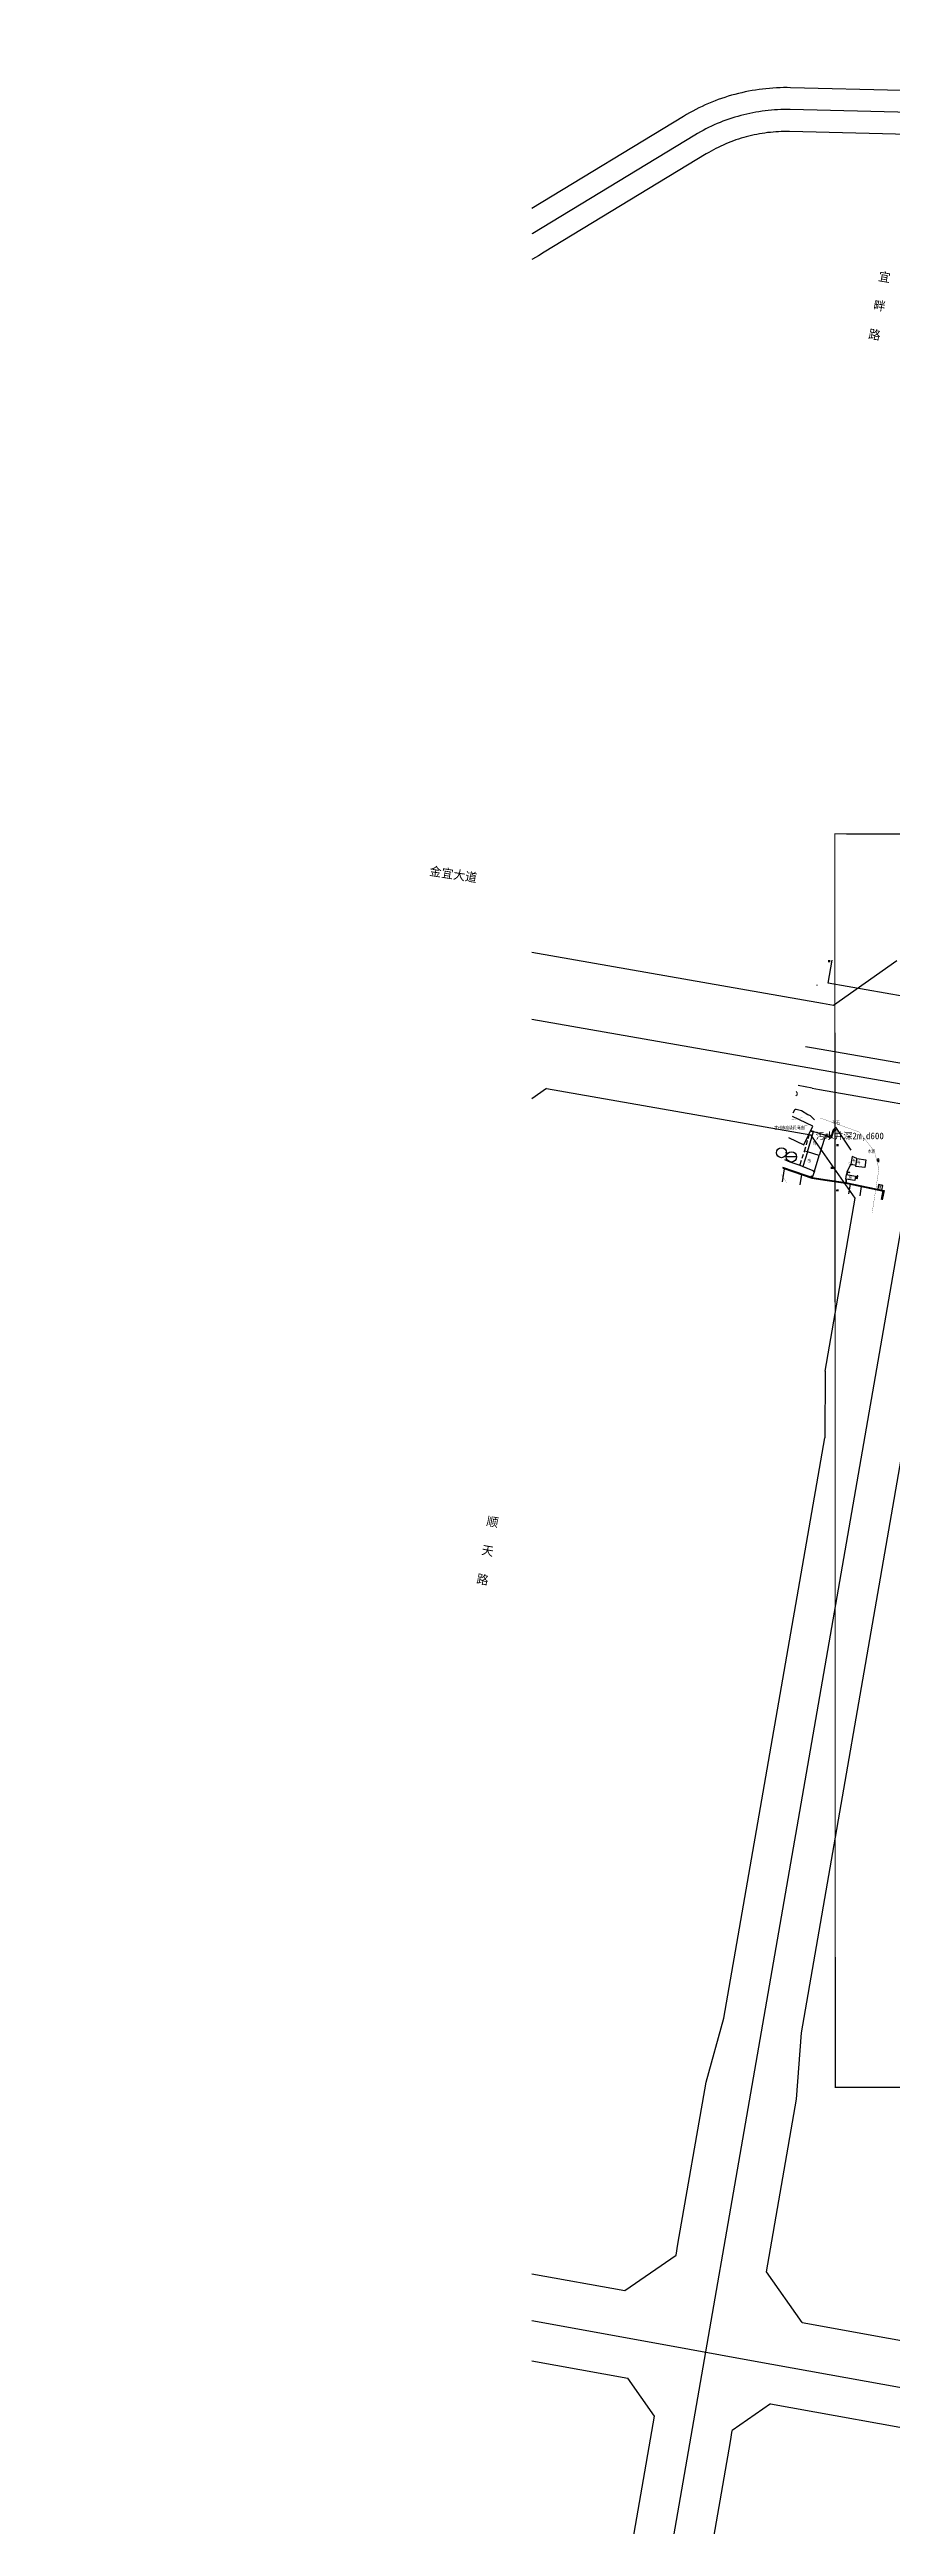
# Model space of a CAD drawing. Extents: x 529262 to 576451, y 2694391 to 2717535.
# Drawn here: x 561412 to 561796, y 2710448 to 2711577 of the extents above; entities that cross this region are included whole.
import ezdxf
from ezdxf.enums import TextEntityAlignment as Align
from ezdxf.xclip import XClip

# ---------------------------------------------------------------- set-up
doc = ezdxf.new("R2010")
doc.units = 0
doc.header["$XCLIPFRAME"] = 0
doc.linetypes.add('X5', pattern=[3, 2, -1])
for name, color, linetype in [('DGX', 8, 'Continuous'), ('DLDW', 8, 'Continuous'), ('DLSS', 4, 'Continuous'), ('DMTZ', 8, 'Continuous'), ('JMD', 8, 'Continuous'), ('PP-COM', 7, 'Continuous'), ('RD-中线', 40, 'Continuous'), ('RD-红线', 7, 'Continuous'), ('RD-路名', 7, 'Continuous'), ('ZBTZ', 8, 'Continuous'), ('ZJ', 7, 'Continuous')]:
    doc.layers.add(name, color=color, linetype=linetype)
doc.layers.add('SXSS', color=5, linetype='Continuous', lineweight=0)
doc.layers.add('现状管道深度（物探资料）', color=2, linetype='Continuous', plot=False)
doc.styles.add('HZ', font='rs.shx', dxfattribs={"width": 0.8, "bigfont": 'hztxt.shx'})
doc.styles.get("Standard").update_dxf_attribs({"font": '', "height": 2.5, "bigfont": 'smfs.shx'})
doc.styles.add('宋体', font='', dxfattribs={"width": 0.75})
doc.styles.add('黑体', font='simhei.ttf')
doc.styles.get('Standard').set_extended_font_data('FangSong_GB2312')
doc.styles.get('宋体').set_extended_font_data('SimSun')
doc.linetypes.add('10422', pattern='A,0.75,[150,AAA.SHX,S=0.5,R=0,X=0,Y=0.5],1.5,[177,AAA.SHX,S=1,R=0,X=0,Y=0.4],0.75', length=3)
doc.linetypes.add('1161', pattern='A,0,[149,AAA.SHX,S=0.15,R=0,X=0,Y=0],-1.6', length=1.6)

# ---------------------------------------------------------------- blocks, each defined once
blk = doc.blocks.new('A$C19FD0107')
at = {"layer": 'RD-中线', "color": 8, "linetype": 'Continuous', "flags": 128}
blk.add_lwpolyline([(-9389, 15551.5), (-9194.6, 16668.9, -0.000112), (-9194.5, 16669.4), (-9183.3, 16734, -0.000221), (-9183.1, 16734.8), (-9059.2, 17441.8)], format="xyb", dxfattribs=at)
at = {"layer": 'RD-中线', "color": 8}
blk.add_lwpolyline([(-9122.2, 17154.2, 0.051063), (-9138.4, 17156.3), (-9248.7, 17159, 0.143281), (-9292.1, 17147.4), (-9366, 17102.6, -0.029164), (-9386.6, 17091.7), (-9682.2, 16956.7, -0.1024), (-9761.2, 16938.6), (-9874.8, 16936.3, -0.164523), (-10119.2, 17013.5), (-10262.5, 17118.3, 0.129979), (-10319.6, 17140.7)], format="xyb", dxfattribs=at)
blk.add_lwpolyline([(-9929.4, 16843.1), (-8702.8, 16628.3)], dxfattribs=at)
at = {"layer": 'RD-中线', "color": 8, "linetype": 'Continuous'}
blk.add_lwpolyline([(-10449.8, 16346.7), (-9310.4, 16141.2, 0.000025), (-9310.4, 16141.2), (-9264.7, 16132.9, -0.000026), (-9264.6, 16132.9), (-8548, 16003.7)], format="xyb", dxfattribs=at)
at = {"layer": 'RD-红线', "color": 8}
for points in [[(-9147.3, 17166.5), (-9248.5, 17169, 0.143281), (-9297.3, 17155.9), (-9371.2, 17111.1, -0.029164), (-9390.8, 17100.8), (-9686.3, 16965.8, -0.1024), (-9761.4, 16948.6), (-9875, 16946.3, -0.164523), (-10113.3, 17021.6), (-10256.5, 17126.4, 0.129979), (-10318.4, 17150.7)], [(-9147.3, 17166.5), (-9248.5, 17169, 0.143281), (-9297.3, 17155.9), (-9371.2, 17111.1, -0.029164), (-9390.8, 17100.8), (-9686.3, 16965.8, -0.1024), (-9761.4, 16948.6), (-9875, 16946.3, -0.164523), (-10113.3, 17021.6), (-10210.4, 17092.7)], [(-9158.3, 17146.8), (-9249, 17149, 0.143281), (-9286.9, 17138.8), (-9360.8, 17094, -0.029164), (-9382.4, 17082.6), (-9482.2, 17037)], [(-9229, 16750.9), (-9200.1, 16771.2, 0.414143)], [(-9359.7, 16712.9), (-9382.9, 16696.5, 0.416052)], [(-9219, 16662.9), (-9239.3, 16691.8, 0.413896)], [(-9324, 16165), (-9300.7, 16181.2, 0.416051)], [(-9310.5, 16107.8), (-9322.6, 16125.1, 0.412378)], [(-9257.6, 16113.4), (-9275.1, 16101.2, 0.416053)]]:
    blk.add_lwpolyline(points, format="xyb", dxfattribs=at)
for points in [[(-9924.3, 16872.6), (-9234, 16751.8), (-9229, 16750.9)], [(-9359.7, 16712.9), (-9239.3, 16691.8)], [(-9232.7, 16584), (-9232.9, 16553.6)], [(-9300.7, 16181.2), (-9299.9, 16186.2), (-9287, 16260), (-9278.9, 16289.1)], [(-9245.8, 16252.3), (-9243.6, 16282.4)], [(-9259.5, 16173.5), (-9245.8, 16252.3)], [(-9402.7, 16179.2), (-9324, 16165)], [(-9243.3, 16150.4), (-9259.5, 16173.5)]]:
    blk.add_lwpolyline(points, dxfattribs=at)
at = {"layer": 'RD-红线', "color": 8, "linetype": 'Continuous', "flags": 128}
for points in [[(-9232.7, 16584), (-9219, 16662.9)], [(-9278.9, 16289.1), (-9232.9, 16553.6)], [(-9243.6, 16282.4), (-9197.5, 16547.4)], [(-9623.5, 16179.4), (-9322.6, 16125.1)], [(-9243.3, 16150.4), (-9164.6, 16136.2)], [(-9257.6, 16113.4), (-8941.1, 16056.3)], [(-9376.7, 15727), (-9310.5, 16107.8)], [(-9341.3, 15720.5), (-9275.9, 16096.2), (-9275.1, 16101.2)]]:
    blk.add_lwpolyline(points, dxfattribs=at)
blk = doc.blocks.new('gc121')
at = {"color": 8}
for p, q in [((-0.5, -1), (-0.5, 1)), ((0.5, -1), (0.5, 1))]:
    blk.add_line(p, q, dxfattribs=at)
blk = doc.blocks.new('gc119')
at = {"color": 8}
for p, q in [((-1, 0), (1, 0)), ((-0.5, 1), (-0.5, 0)), ((0.5, 1), (0.5, 0))]:
    blk.add_line(p, q, dxfattribs=at)
blk = doc.blocks.new('gc143')
for p, q in [((0, 0), (0, 3)), ((1, 0), (0, 0))]:
    blk.add_line(p, q)
for centre, start, end in [((0.225, 2), 102.680383, 257.319617), ((-0.225, 2), 282.680383, 77.319617)]:
    blk.add_arc(centre, 1.025, start, end)

msp = doc.modelspace()

# ---------------------------------------------------------------- linework, layer by layer
at = {"const_width": 0.5}
msp.add_lwpolyline([(561921.778, 2711219.288), (561769.676, 2711219.489), (561769.882, 2710648.234), (562301.527, 2710648.389), (562301.432, 2710720.66), (562546.62, 2710719.562), (562546.718, 2711158.506), (561922.133, 2711156.158), (561921.778, 2711219.288)], dxfattribs=at)
at = {"layer": 'DGX', "color": 252, "linetype": 'Continuous', "const_width": 0.075, "elevation": 142, "flags": 128}
for points in [[(561754.791, 2711090.295), (561753.968, 2711089.995), (561753.216, 2711089.74), (561752.533, 2711089.531), (561751.921, 2711089.368), (561751.379, 2711089.25), (561750.908, 2711089.177), (561750.506, 2711089.15), (561750.176, 2711089.169), (561750.021, 2711089.2)], [(561747.795, 2711060.566), (561747.494, 2711060.979), (561746.816, 2711061.956), (561746.142, 2711062.976), (561745.491, 2711063.973), (561745.365, 2711064.162)]]:
    msp.add_lwpolyline(points, dxfattribs=at)
at = {"layer": 'DGX', "color": 252, "linetype": 'Continuous', "const_width": 0.075, "flags": 128}
msp.add_lwpolyline([(561777.603, 2711069.367), (561777.736, 2711069.213), (561777.834, 2711069.075), (561777.895, 2711068.955), (561777.921, 2711068.852), (561777.912, 2711068.767), (561777.866, 2711068.698), (561777.786, 2711068.647), (561777.669, 2711068.613), (561777.542, 2711068.589), (561777.43, 2711068.569), (561777.332, 2711068.552), (561777.249, 2711068.54), (561777.181, 2711068.53), (561777.127, 2711068.525), (561777.088, 2711068.523), (561777.064, 2711068.525), (561777.037, 2711068.535), (561776.99, 2711068.558), (561776.924, 2711068.594), (561776.837, 2711068.643), (561776.731, 2711068.705), (561776.605, 2711068.781), (561776.459, 2711068.869), (561776.293, 2711068.97), (561776.139, 2711069.076), (561776.029, 2711069.178), (561775.963, 2711069.276), (561775.941, 2711069.37), (561775.964, 2711069.461), (561776.03, 2711069.548), (561776.14, 2711069.631), (561776.295, 2711069.71), (561776.47, 2711069.772), (561776.641, 2711069.804), (561776.81, 2711069.807), (561776.975, 2711069.779), (561777.137, 2711069.721), (561777.296, 2711069.633), (561777.451, 2711069.515)], close=True, dxfattribs=at)
at = {"layer": 'DLDW', "color": 252, "linetype": 'Continuous'}
for p, q in [((561747.625, 2711074.22), (561747.235, 2711074.22)), ((561752.201, 2711072.295, -853.787), (561747.516, 2711072.295, -853.787))]:
    msp.add_line(p, q, dxfattribs=at)
at = {"layer": 'DLDW', "color": 252, "linetype": 'Continuous', "flags": 128}
for points in [[(561774.599, 2711062.155), (561774.939, 2711064.227), (561779.036, 2711063.535), (561778.695, 2711061.513)], [(561791.091, 2711057.19), (561791.453, 2711059.264), (561789.507, 2711059.687), (561789.23, 2711057.58)]]:
    msp.add_lwpolyline(points, close=True, dxfattribs=at)
at = {"layer": 'DLDW', "color": 252, "linetype": 'Continuous'}
for centre, radius in [((561745.348, 2711074.22, -851.803), 2.277), ((561749.859, 2711072.295, -853.787), 2.343)]:
    msp.add_circle(centre, radius, dxfattribs=at)
at = {"layer": 'DLSS', "color": 8, "linetype": 'Continuous', "flags": 128}
for points, elevation in [([(561878.879, 2711100.962), (561872.924, 2711102.001), (561853.989, 2711105.35), (561839.861, 2711107.822), (561813.745, 2711112.606), (561801.879, 2711114.525), (561759.04, 2711122.017), (561756.217, 2711122.516)], -0.427), ([(561759.269, 2711103.674), (561762.687, 2711103.058), (561832.346, 2711090.882), (561876.294, 2711083.2)], 141.203)]:
    msp.add_lwpolyline(points, dxfattribs=dict(at, elevation=elevation))
at = {"layer": 'DLSS', "linetype": 'Continuous', "const_width": 0.1, "flags": 128}
msp.add_lwpolyline([(561763.094, 2711089.979), (561780.804, 2711083.627), (561787.767, 2711074.704), (561789.735, 2711066.689), (561786.657, 2711046.841)], dxfattribs=at)
at = {"layer": 'DLSS', "linetype": 'Continuous', "flags": 128}
msp.add_lwpolyline([(561769.948, 2711085.79), (561776.905, 2711075.336)], dxfattribs=at)
at = {"layer": 'DMTZ', "linetype": '10422', "flags": 128}
for points in [[(561750.602, 2711092.323), (561751.558, 2711094.078), (561752.04, 2711094.097), (561754.47, 2711093.382), (561757.422, 2711091.546), (561758.477, 2711091.225), (561760.453, 2711089.204)], [(561777.019, 2711069.017), (561775.143, 2711065.47)]]:
    msp.add_lwpolyline(points, dxfattribs=at)
at = {"layer": 'JMD', "linetype": 'Continuous'}
for p, q in [((561761.476, 2711150.726), (561761.428, 2711150.481)), ((561766.418, 2711081.758), (561766.329, 2711081.525)), ((561747.27, 2711066.682), (561747.366, 2711066.966)), ((561752.008, 2711065.085), (561752.104, 2711065.369)), ((561756.746, 2711063.487), (561756.842, 2711063.771)), ((561759.332, 2711062.937), (561758.984, 2711063.658)), ((561760.351, 2711065.746), (561759.617, 2711065.427)), ((561764.165, 2711061.858), (561764.212, 2711062.154)), ((561769.11, 2711061.122), (561769.152, 2711061.419)), ((561774.061, 2711060.424), (561774.103, 2711060.721)), ((561778.96, 2711059.43), (561779.022, 2711059.723)), ((561783.853, 2711058.402), (561783.915, 2711058.696)), ((561788.747, 2711057.375), (561788.808, 2711057.669)), ((561791.406, 2711054.905), (561791.699, 2711054.841))]:
    msp.add_line(p, q, dxfattribs=at)
at = {"layer": 'JMD', "linetype": 'Continuous', "flags": 128}
for points, elevation in [([(561837.801, 2711149.934), (561835.937, 2711139.355), (561766.692, 2711151.527), (561768.484, 2711161.979)], 142.151), ([(561766.692, 2711151.527), (561768.484, 2711161.979)], 54.181), ([(561769.187, 2711084.485), (561767.939, 2711080.905), (561765.299, 2711081.921)], -851.602), ([(561768.951, 2711084.567), (561767.788, 2711081.231), (561765.389, 2711082.154)], -851.602), ([(561767.484, 2711081.026), (561767.325, 2711080.613)], -853.995), ([(561767.718, 2711080.937), (561767.559, 2711080.523)], -853.995), ([(561774.599, 2711062.155), (561774.607, 2711060.65)], 143.638)]:
    msp.add_lwpolyline(points, dxfattribs=dict(at, elevation=elevation))
for points in [[(561748.536, 2711081.212), (561755.516, 2711077.828), (561759.679, 2711086.238), (561750.314, 2711090.777)], [(561759.916, 2711083.585), (561758.61, 2711083.989)], [(561759.99, 2711083.824), (561758.684, 2711084.228)], [(561759.275, 2711083.783), (561759.354, 2711084.021)], [(561767.718, 2711080.937), (561765.3, 2711081.867)], [(561745.918, 2711067.138), (561759.228, 2711062.65)], [(561746.665, 2711071.152), (561749.084, 2711070.084), (561753.645, 2711068.592), (561760.351, 2711065.746), (561759.332, 2711062.937), (561756.117, 2711064.016), (561745.974, 2711067.436)], [(561745.974, 2711067.436), (561759.324, 2711062.934)], [(561759.228, 2711062.65), (561766.195, 2711061.532), (561774.555, 2711060.354), (561791.809, 2711056.732), (561790.952, 2711052.847)], [(561759.332, 2711062.937), (561766.24, 2711061.829), (561774.607, 2711060.65), (561792.167, 2711056.964), (561791.247, 2711052.794)], [(561774.849, 2711062.116), (561774.857, 2711060.651)], [(561776.417, 2711065.007), (561776.458, 2711065.254), (561775.143, 2711065.47), (561774.939, 2711064.227)], [(561776.417, 2711065.007), (561775.349, 2711065.183), (561775.185, 2711064.187)], [(561778.877, 2711062.59), (561779.979, 2711062.404), (561780.096, 2711063.595), (561779.847, 2711063.619)], [(561778.918, 2711062.837), (561779.756, 2711062.695), (561779.847, 2711063.619)]]:
    msp.add_lwpolyline(points, dxfattribs=at)
at = {"layer": 'JMD', "linetype": 'X5', "flags": 128}
msp.add_lwpolyline([(561755.792, 2711074.945), (561758.628, 2711084.116), (561758.684, 2711084.228), (561759.99, 2711083.824)], dxfattribs=at)
at = {"layer": 'JMD', "linetype": 'Continuous', "flags": 128}
for points, elevation in [([(561757.138, 2711074.537), (561759.99, 2711083.824), (561765.389, 2711082.154), (561762.528, 2711072.904)], 143.461), ([(561769.556, 2711085.211), (561770.212, 2711084.595), (561769.607, 2711083.951), (561768.951, 2711084.567)], -853.54), ([(561755.12, 2711067.966), (561760.351, 2711065.746), (561762.528, 2711072.904), (561757.138, 2711074.537)], 142.78), ([(561779.739, 2711071.581), (561777.541, 2711072.458), (561777.019, 2711069.017), (561779.342, 2711068.503)], 143.722)]:
    msp.add_lwpolyline(points, close=True, dxfattribs=dict(at, elevation=elevation))
at = {"layer": 'JMD', "linetype": 'X5', "elevation": -853.853, "flags": 128}
msp.add_lwpolyline([(561757.138, 2711074.537), (561755.792, 2711074.945), (561753.645, 2711068.592), (561755.12, 2711067.966)], dxfattribs=at)
at = {"layer": 'JMD', "linetype": 'Continuous', "flags": 128}
msp.add_lwpolyline([(561779.739, 2711071.581), (561783.805, 2711071.015), (561783.34, 2711067.408), (561779.274, 2711067.974)], close=True, dxfattribs=at)
at = {"layer": 'SXSS', "color": 8, "linetype": 'Continuous'}
for p, q in [((561752.466, 2711100.548), (561751.808, 2711100.092)), ((561752.505, 2711101.518), (561752.045, 2711102.173)), ((561752.505, 2711101.518), (561752.466, 2711100.548))]:
    msp.add_line(p, q, dxfattribs=at)
at = {"layer": 'SXSS', "color": 8, "linetype": 'Continuous', "flags": 128}
for points in [[(561752.142, 2711100.603), (561752.466, 2711100.548)], [(561752.505, 2711101.518), (561752.318, 2711101.55)]]:
    msp.add_lwpolyline(points, dxfattribs=at)
at = {"layer": 'ZBTZ', "linetype": '1161', "flags": 128}
msp.add_lwpolyline([(561759.269, 2711103.674), (561752.925, 2711104.816)], dxfattribs=at)
at = {"layer": 'ZBTZ', "linetype": '1161', "elevation": -0.432, "flags": 128}
for points in [[(561745.75, 2711060.932), (561746.665, 2711066.886)], [(561754.522, 2711064.237), (561753.655, 2711059.518)], [(561776.088, 2711055.506), (561776.832, 2711059.876)], [(561781.66, 2711058.863), (561781.034, 2711054.621)], [(561790.91, 2711052.854), (561791.649, 2711056.989)]]:
    msp.add_lwpolyline(points, dxfattribs=at)

# ---------------------------------------------------------------- block references
at = {"layer": 'PP-COM'}
ref = msp.add_blockref('A$C19FD0107', (570997.993, 2694390.603), dxfattribs=at)
XClip(ref).set_block_clipping_path([(-9366.4383134884, 14428.6043910822), (-3328.4480743363, 17452.7484863754)])
at = {"layer": 'ZBTZ', "linetype": 'Continuous', "xscale": 0.5, "yscale": 0.5}
for name, p in [('gc121', (561767.121, 2711161.527)), ('gc121', (561770.91, 2711077.639)), ('gc121', (561768.453, 2711067.288)), ('gc143', (561789.414, 2711069.986, 143.527)), ('gc119', (561770.831, 2711056.926, -0.432))]:
    msp.add_blockref(name, p, dxfattribs=at)

# ---------------------------------------------------------------- texts
at = {"layer": 'DLDW', "color": 252, "linetype": 'Continuous', "style": 'HZ', "width": 0.8}
for p in [(561776.699, 2711062.9), (561790.452, 2711058.48)]:
    msp.add_text('厕', height=1.5, dxfattribs=at).set_placement(p, align=Align.MIDDLE)
at = {"layer": 'DMTZ', "linetype": 'Continuous', "style": 'HZ', "width": 0.8}
for s, p in [('碎石', (561770.219, 2711087.992)), ('水泥', (561786.313, 2711074.943))]:
    msp.add_text(s, height=1.5, dxfattribs=at).set_placement(p, align=Align.MIDDLE)
at = {"layer": 'JMD', "linetype": 'Continuous', "style": 'HZ', "width": 0.8}
for p in [(561761.26, 2711078.358), (561758.821, 2711070.273), (561778.839, 2711070.413), (561781.289, 2711069.495)]:
    msp.add_text('砖', height=1.5, dxfattribs=at).set_placement(p, align=Align.MIDDLE_RIGHT)
at = {"layer": 'RD-路名', "color": 7, "style": '黑体'}
msp.add_text('金宜大道', height=4, rotation=351.385393, dxfattribs=at).set_placement((561595.84, 2711201.214), align=Align.MIDDLE)
at = {"layer": 'RD-路名', "color": 7, "linetype": 'Continuous', "char_height": 4, "width": 50.99419, "attachment_point": 1, "rotation": 350.270231, "style": '黑体'}
for s, insert in [('宜\\P\\P畔\\P\\P路', (561789.917, 2711475.712)), ('顺\\P\\P天\\P\\P路', (561611.311, 2710908.37))]:
    msp.add_mtext(s, dxfattribs=dict(at, insert=insert))
at = {"layer": 'ZJ', "color": 8, "linetype": 'Continuous', "style": '宋体', "width": 0.8}
msp.add_text('宜州市高级润滑油厂', height=1.5, dxfattribs=at).set_placement((561749.635, 2711085.658), align=Align.MIDDLE)
at = {"layer": '现状管道深度（物探资料）'}
msp.add_text('污水井深2m,d600', height=3, dxfattribs=at).set_placement((561776.45, 2711081.865), align=Align.MIDDLE_CENTER)

doc.saveas('drawing.dxf')
